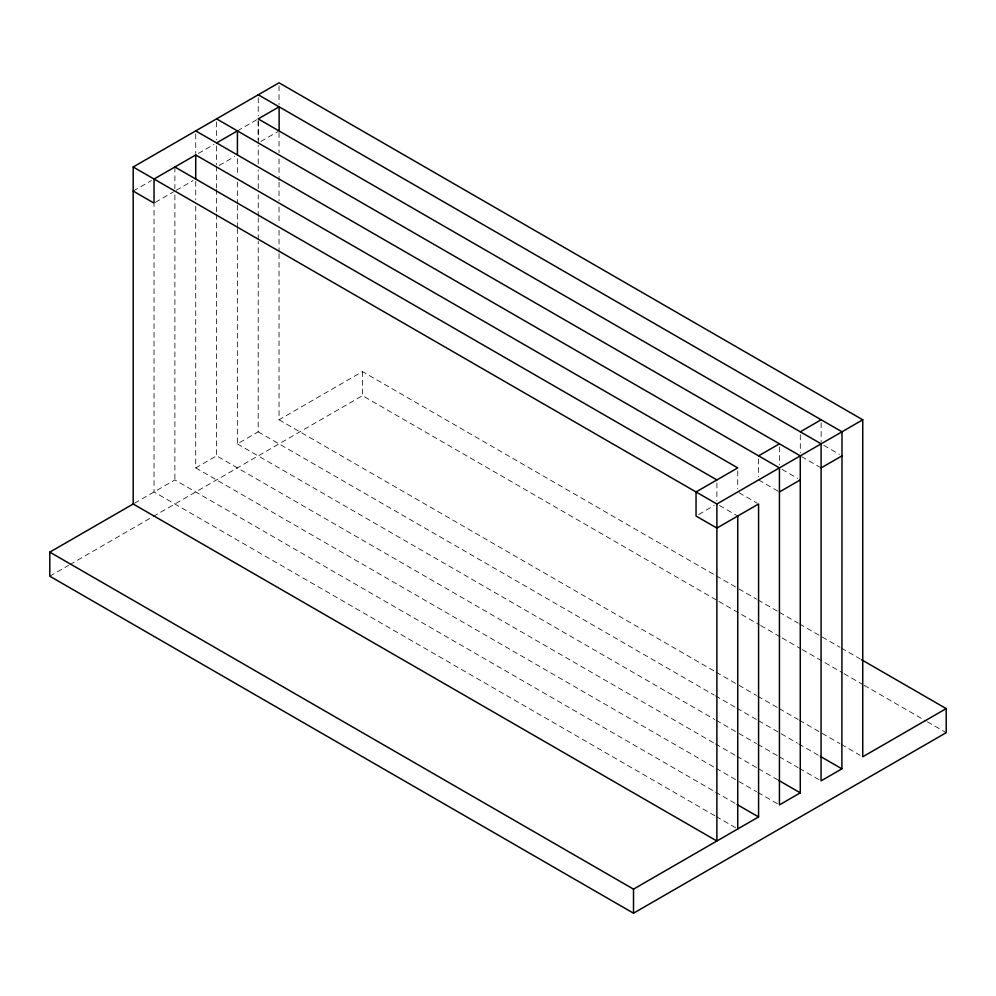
<?xml version="1.0" encoding="UTF-8"?>
<svg xmlns="http://www.w3.org/2000/svg" width="996" height="996" viewBox="0 0 996 996"><rect width="100%" height="100%" fill="white"/><g stroke="black" fill="none" stroke-linecap="round" stroke-linejoin="round"><path stroke-width="0.75" stroke-dasharray="4.98 3.74" d="M237.347 228.532L237.347 443.867L258.188 431.828L258.238 241.256M258.238 239.7L258.238 218.012M258.238 216.468L258.25 194.768M258.25 188.58L258.25 169.98M258.25 163.792L258.263 145.192M258.263 143.648L258.263 120.404M133.19 191.07L151.429 180.537M198.329 153.459L213.966 144.432M237.347 130.937L256.956 119.607M155.339 202.35L173.578 191.817M176.18 190.311L193.124 180.537M219.182 165.498L234.807 156.472M260.803 141.457L277.809 131.646M134.485 503.241L174.885 479.923L714.194 791.297M195.726 206.085L195.726 467.896L216.568 455.857L714.194 743.153M279.042 253.619L279.042 419.789L362.494 371.608L714.867 575.053M49.8 576.211L68.587 565.367M69.932 564.595L151.79 517.322M153.135 516.551L362.494 395.673L717.556 600.675M698.644 514.521L714.281 505.495M823.754 445.337L839.391 454.363M801.606 456.616L819.82 467.136M782.034 469.39L797.672 478.416M758.578 479.923L778.125 491.202M739.032 492.709L757.284 503.241M719.498 505.495L737.737 516.028M716.211 575.825L756.562 599.119M757.906 599.891L778.088 611.544M779.432 612.316L798.257 623.185M799.601 623.969L839.952 647.263M841.296 648.035L860.121 658.904M718.9 601.447L759.251 624.741M760.595 625.525L780.777 637.166M782.121 637.95L800.946 648.819M802.29 649.591L842.641 672.885M843.986 673.657L862.81 684.538M864.155 685.31L926.031 721.029M927.376 721.801L946.2 732.683M279.042 419.789L714.804 671.379M716.149 672.151L756.487 695.445M757.832 696.216L778.013 707.87M779.358 708.642L798.182 719.523M799.527 720.295L839.877 743.589M841.222 744.361L860.046 755.242M258.188 431.828L714.132 695.059M715.477 695.831L735.646 707.484M736.99 708.256L757.159 719.909M758.504 720.681L797.51 743.203M798.854 743.975L819.036 755.628M237.347 443.867L714.804 719.523M716.149 720.295L756.487 743.589M757.832 744.361L778.013 756.014M779.358 756.786L798.182 767.655M799.527 768.439L819.708 780.08M715.539 743.937L735.72 755.578M737.065 756.362L757.234 768.003M758.578 768.788L778.76 780.428M195.726 467.896L714.867 767.617M716.211 768.389L756.562 791.696M757.906 792.467L778.088 804.108M715.539 792.081L735.72 803.722M714.867 815.761L154.031 491.962L154.031 203.819M716.211 816.533L736.393 828.186M821.152 422.777L821.152 442.336M800.311 434.804L800.311 452.856M779.432 446.831L779.432 464.883M758.578 458.857L758.578 476.91M737.737 470.896L737.737 488.949M716.883 482.935L716.883 500.988M362.494 371.608L362.494 395.673M279.042 85.893L279.042 104.53M279.042 132.48L279.042 152.674M279.042 158.887L279.042 180.625M279.042 182.181L279.042 200.819M279.042 207.031L279.042 224.112M279.042 230.325L279.042 252.063M258.263 97.795L258.263 115.847M258.188 120.404L258.188 139.963M237.347 158.812L237.347 175.856M237.347 182.056L237.347 203.744M237.347 205.288L237.347 226.976M216.568 121.861L216.568 139.913M216.568 145.939L216.568 164.614M216.568 166.158L216.568 187.846M216.568 189.402L216.568 212.634M216.568 214.19L216.568 455.857M195.726 133.9L195.726 153.459M195.726 181.297L195.726 199.885M174.885 166.992L174.885 188.68M174.885 194.88L174.885 479.923"/><path stroke-width="1.49" d="M279.117 130.887L279.117 106.821L258.188 118.898L821.115 443.818L821.053 780.864L841.894 768.825L841.994 431.803L862.748 419.789L279.042 82.793L133.19 166.992L133.19 504.001L716.883 840.998L716.883 503.988L133.19 166.992M861.465 659.688L946.2 708.604L946.2 732.683L633.506 913.208L49.8 576.211L49.8 552.145L633.506 889.142L758.578 816.932L758.578 504.001L716.883 528.067L696.042 516.028L696.042 491.962L737.737 467.883L195.726 154.965L154.031 179.031L154.031 203.109L133.19 191.07M216.568 142.926L237.422 130.887L237.422 154.965M49.8 552.145L133.19 504.001M758.578 455.857L779.432 443.818M800.311 431.803L821.152 419.764M716.883 503.988L841.994 431.803L258.263 94.782M779.432 491.962L800.274 479.923M216.568 118.86L800.274 455.857L800.274 792.853L779.432 804.893L779.432 467.883L195.726 130.887M946.2 708.604L862.748 756.786L862.748 419.789M821.115 467.883L841.994 455.869M174.885 166.992L716.883 479.923M820.38 756.4L841.894 768.825M778.76 780.428L800.274 792.853M737.065 804.507L758.578 816.932M737.737 516.028L737.737 828.958M633.506 889.142L633.506 913.208M195.726 154.965L195.726 179.031"/></g></svg>
